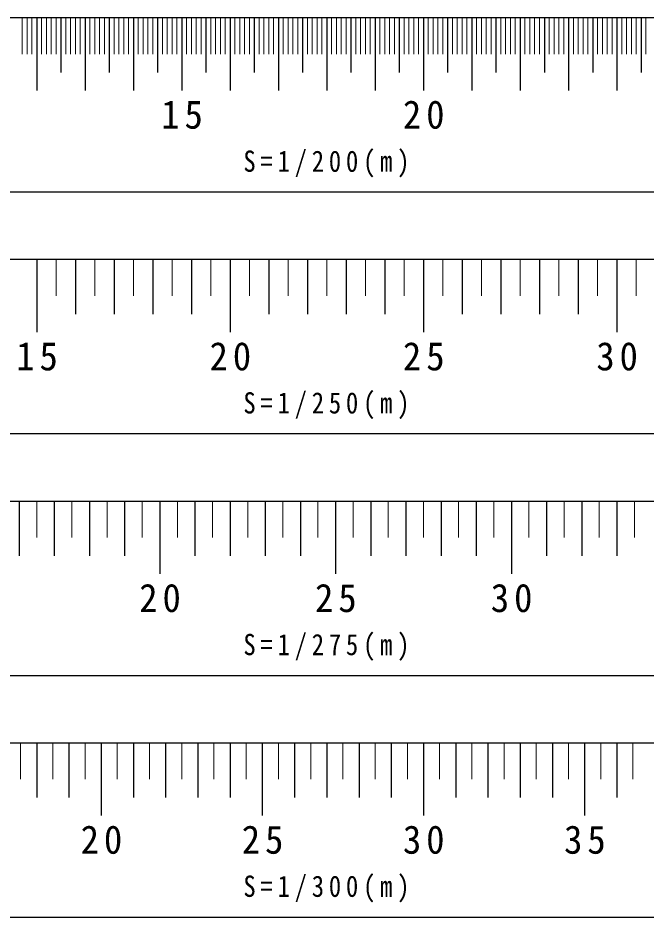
# Model space of a CAD drawing. Units: millimetres on the paper, enlarged 125 times, with parts at other scales. Extents: x -33544 to 34536, y -21689 to 23870.
# Drawn here: x -25661 to -17542, y -12314 to -689 of the extents above; entities that cross this region are included whole.
import ezdxf

# ---------------------------------------------------------------- set-up
doc = ezdxf.new("R2010")
doc.units = ezdxf.units.MM
doc.header["$LTSCALE"] = 125
for name, color, linetype, lineweight in [('4-0', 4, 'Continuous', 13), ('5-0', 7, 'Continuous', 25), ('6-0', 7, 'Continuous', 25), ('7-0', 7, 'Continuous', 25), ('F-0', 7, 'Continuous', 25)]:
    doc.layers.add(name, color=color, linetype=linetype, lineweight=lineweight)
doc.styles.add('ＭＳ 明朝', font='')
doc.styles.get('ＭＳ 明朝').set_extended_font_data('MS Mincho')

msp = doc.modelspace()

# ---------------------------------------------------------------- linework, layer by layer
at = {"layer": '4-0'}
for p, q in [((-25606.3, -689.4), (-25606.3, -1158.2)), ((-25543.8, -689.4), (-25543.8, -1158.2)), ((-25481.3, -689.4), (-25481.3, -1158.2)), ((-25356.3, -689.4), (-25356.3, -1158.2)), ((-25293.8, -689.4), (-25293.8, -1158.2)), ((-25231.3, -689.4), (-25231.3, -1158.2)), ((-25168.8, -689.4), (-25168.8, -1158.2)), ((-25043.8, -689.4), (-25043.8, -1158.2)), ((-24981.3, -689.4), (-24981.3, -1158.2)), ((-24918.8, -689.4), (-24918.8, -1158.2)), ((-24856.3, -689.4), (-24856.3, -1158.2)), ((-24731.3, -689.4), (-24731.3, -1158.2)), ((-24668.8, -689.4), (-24668.8, -1158.2)), ((-24606.3, -689.4), (-24606.3, -1158.2)), ((-24543.8, -689.4), (-24543.8, -1158.2)), ((-24418.8, -689.4), (-24418.8, -1158.2)), ((-24356.3, -689.4), (-24356.3, -1158.2)), ((-24293.8, -689.4), (-24293.8, -1158.2)), ((-24231.3, -689.4), (-24231.3, -1158.2)), ((-24106.3, -689.4), (-24106.3, -1158.2)), ((-24043.8, -689.4), (-24043.8, -1158.2)), ((-23981.3, -689.4), (-23981.3, -1158.2)), ((-23918.8, -689.4), (-23918.8, -1158.2)), ((-23793.8, -689.4), (-23793.8, -1158.2)), ((-23731.3, -689.4), (-23731.3, -1158.2)), ((-23668.8, -689.4), (-23668.8, -1158.2)), ((-23606.3, -689.4), (-23606.3, -1158.2)), ((-23481.3, -689.4), (-23481.3, -1158.2)), ((-23418.8, -689.4), (-23418.8, -1158.2)), ((-23356.3, -689.4), (-23356.3, -1158.2)), ((-23293.8, -689.4), (-23293.8, -1158.2)), ((-23168.8, -689.4), (-23168.8, -1158.2)), ((-23106.3, -689.4), (-23106.3, -1158.2)), ((-23043.8, -689.4), (-23043.8, -1158.2)), ((-22981.3, -689.4), (-22981.3, -1158.2)), ((-22856.3, -689.4), (-22856.3, -1158.2)), ((-22793.8, -689.4), (-22793.8, -1158.2)), ((-22731.3, -689.4), (-22731.3, -1158.2)), ((-22668.8, -689.4), (-22668.8, -1158.2)), ((-22543.8, -689.4), (-22543.8, -1158.2)), ((-22481.3, -689.4), (-22481.3, -1158.2)), ((-22418.8, -689.4), (-22418.8, -1158.2)), ((-22356.3, -689.4), (-22356.3, -1158.2)), ((-22231.3, -689.4), (-22231.3, -1158.2)), ((-22168.8, -689.4), (-22168.8, -1158.2)), ((-22106.3, -689.4), (-22106.3, -1158.2)), ((-22043.8, -689.4), (-22043.8, -1158.2)), ((-21918.8, -689.4), (-21918.8, -1158.2)), ((-21856.3, -689.4), (-21856.3, -1158.2)), ((-21793.8, -689.4), (-21793.8, -1158.2)), ((-21731.3, -689.4), (-21731.3, -1158.2)), ((-21606.3, -689.4), (-21606.3, -1158.2)), ((-21543.8, -689.4), (-21543.8, -1158.2)), ((-21481.3, -689.4), (-21481.3, -1158.2)), ((-21418.8, -689.4), (-21418.8, -1158.2)), ((-21293.8, -689.4), (-21293.8, -1158.2)), ((-21231.3, -689.4), (-21231.3, -1158.2)), ((-21168.8, -689.4), (-21168.8, -1158.2)), ((-21106.3, -689.4), (-21106.3, -1158.2)), ((-20981.3, -689.4), (-20981.3, -1158.2)), ((-20918.8, -689.4), (-20918.8, -1158.2)), ((-20856.3, -689.4), (-20856.3, -1158.2)), ((-20793.8, -689.4), (-20793.8, -1158.2)), ((-20668.8, -689.4), (-20668.8, -1158.2)), ((-20606.3, -689.4), (-20606.3, -1158.2)), ((-20543.8, -689.4), (-20543.8, -1158.2)), ((-20481.3, -689.4), (-20481.3, -1158.2)), ((-20356.3, -689.4), (-20356.3, -1158.2)), ((-20293.8, -689.4), (-20293.8, -1158.2)), ((-20231.3, -689.4), (-20231.3, -1158.2)), ((-20168.8, -689.4), (-20168.8, -1158.2)), ((-20043.8, -689.4), (-20043.8, -1158.2)), ((-19981.3, -689.4), (-19981.3, -1158.2)), ((-19918.8, -689.4), (-19918.8, -1158.2)), ((-19856.3, -689.4), (-19856.3, -1158.2)), ((-19731.3, -689.4), (-19731.3, -1158.2)), ((-19668.8, -689.4), (-19668.8, -1158.2)), ((-19606.3, -689.4), (-19606.3, -1158.2)), ((-19543.8, -689.4), (-19543.8, -1158.2)), ((-19418.8, -689.4), (-19418.8, -1158.2)), ((-19356.3, -689.4), (-19356.3, -1158.2)), ((-19293.8, -689.4), (-19293.8, -1158.2)), ((-19231.3, -689.4), (-19231.3, -1158.2)), ((-19106.3, -689.4), (-19106.3, -1158.2)), ((-19043.8, -689.4), (-19043.8, -1158.2)), ((-18981.3, -689.4), (-18981.3, -1158.2)), ((-18918.8, -689.4), (-18918.8, -1158.2)), ((-18793.8, -689.4), (-18793.8, -1158.2)), ((-18731.3, -689.4), (-18731.3, -1158.2)), ((-18668.8, -689.4), (-18668.8, -1158.2)), ((-18606.3, -689.4), (-18606.3, -1158.2)), ((-18481.3, -689.4), (-18481.3, -1158.2)), ((-18418.8, -689.4), (-18418.8, -1158.2)), ((-18356.3, -689.4), (-18356.3, -1158.2)), ((-18293.8, -689.4), (-18293.8, -1158.2)), ((-18168.8, -689.4), (-18168.8, -1158.2)), ((-18106.3, -689.4), (-18106.3, -1158.2)), ((-18043.8, -689.4), (-18043.8, -1158.2)), ((-17981.3, -689.4), (-17981.3, -1158.2)), ((-17856.3, -689.4), (-17856.3, -1158.2)), ((-17793.8, -689.4), (-17793.8, -1158.2)), ((-17731.3, -689.4), (-17731.3, -1158.2)), ((-17668.8, -689.4), (-17668.8, -1158.2)), ((-17543.8, -689.4), (-17543.8, -1158.2))]:
    msp.add_line(p, q, dxfattribs=at)
at = {"layer": '4-0', "color": 7, "lineweight": 25}
for p, q in [((-25418.8, -689.4), (-25418.8, -1626.9)), ((-25106.3, -689.4), (-25106.3, -1392.5)), ((-24793.8, -689.4), (-24793.8, -1626.9)), ((-24481.3, -689.4), (-24481.3, -1392.5)), ((-24168.8, -689.4), (-24168.8, -1626.9)), ((-23856.3, -689.4), (-23856.3, -1392.5)), ((-23543.8, -689.4), (-23543.8, -1626.9)), ((-23231.3, -689.4), (-23231.3, -1392.5)), ((-22918.8, -689.4), (-22918.8, -1626.9)), ((-22606.3, -689.4), (-22606.3, -1392.5)), ((-22293.8, -689.4), (-22293.8, -1626.9)), ((-21981.3, -689.4), (-21981.3, -1392.5)), ((-21668.8, -689.4), (-21668.8, -1626.9)), ((-21356.3, -689.4), (-21356.3, -1392.5)), ((-21043.8, -689.4), (-21043.8, -1626.9)), ((-20731.3, -689.4), (-20731.3, -1392.5)), ((-20418.8, -689.4), (-20418.8, -1626.9)), ((-20106.3, -689.4), (-20106.3, -1392.5)), ((-19793.8, -689.4), (-19793.8, -1626.9)), ((-19481.3, -689.4), (-19481.3, -1392.5)), ((-19168.8, -689.4), (-19168.8, -1626.9)), ((-18856.3, -689.4), (-18856.3, -1392.5)), ((-18543.8, -689.4), (-18543.8, -1626.9)), ((-18231.3, -689.4), (-18231.3, -1392.5)), ((-17918.8, -689.4), (-17918.8, -1626.9)), ((-17606.3, -689.4), (-17606.3, -1392.5))]:
    msp.add_line(p, q, dxfattribs=at)
at = {"layer": '5-0'}
for p, q in [((-25418.8, -3814.4), (-25418.8, -4751.9)), ((-24918.8, -3814.4), (-24918.8, -4517.5)), ((-24418.8, -3814.4), (-24418.8, -4517.5)), ((-23918.8, -3814.4), (-23918.8, -4517.5)), ((-23418.8, -3814.4), (-23418.8, -4517.5)), ((-22918.8, -3814.4), (-22918.8, -4751.9)), ((-22418.8, -3814.4), (-22418.8, -4517.5)), ((-21918.8, -3814.4), (-21918.8, -4517.5)), ((-21418.8, -3814.4), (-21418.8, -4517.5)), ((-20918.8, -3814.4), (-20918.8, -4517.5)), ((-20418.8, -3814.4), (-20418.8, -4751.9)), ((-19918.8, -3814.4), (-19918.8, -4517.5)), ((-19418.8, -3814.4), (-19418.8, -4517.5)), ((-18918.8, -3814.4), (-18918.8, -4517.5)), ((-18418.8, -3814.4), (-18418.8, -4517.5)), ((-17918.8, -3814.4), (-17918.8, -4751.9))]:
    msp.add_line(p, q, dxfattribs=at)
at = {"layer": '5-0', "color": 4, "lineweight": 13}
for p, q in [((-25168.8, -3814.4), (-25168.8, -4283.2)), ((-24668.8, -3814.4), (-24668.8, -4283.2)), ((-24168.8, -3814.4), (-24168.8, -4283.2)), ((-23668.8, -3814.4), (-23668.8, -4283.2)), ((-23168.8, -3814.4), (-23168.8, -4283.2)), ((-22668.8, -3814.4), (-22668.8, -4283.2)), ((-22168.8, -3814.4), (-22168.8, -4283.2)), ((-21668.8, -3814.4), (-21668.8, -4283.2)), ((-21168.8, -3814.4), (-21168.8, -4283.2)), ((-20668.8, -3814.4), (-20668.8, -4283.2)), ((-20168.8, -3814.4), (-20168.8, -4283.2)), ((-19668.8, -3814.4), (-19668.8, -4283.2)), ((-19168.8, -3814.4), (-19168.8, -4283.2)), ((-18668.8, -3814.4), (-18668.8, -4283.2)), ((-18168.8, -3814.4), (-18168.8, -4283.2)), ((-17668.8, -3814.4), (-17668.8, -4283.2))]:
    msp.add_line(p, q, dxfattribs=at)
at = {"layer": '6-0'}
for p, q in [((-25646.1, -6939.4), (-25646.1, -7642.5)), ((-25191.6, -6939.4), (-25191.6, -7642.5)), ((-24737, -6939.4), (-24737, -7642.5)), ((-24282.5, -6939.4), (-24282.5, -7642.5)), ((-23827.9, -6939.4), (-23827.9, -7876.9)), ((-23373.4, -6939.4), (-23373.4, -7642.5)), ((-22918.8, -6939.4), (-22918.8, -7642.5)), ((-22464.3, -6939.4), (-22464.3, -7642.5)), ((-22009.7, -6939.4), (-22009.7, -7642.5)), ((-21555.2, -6939.4), (-21555.2, -7876.9)), ((-21100.7, -6939.4), (-21100.7, -7642.5)), ((-20646.1, -6939.4), (-20646.1, -7642.5)), ((-20191.6, -6939.4), (-20191.6, -7642.5)), ((-19737, -6939.4), (-19737, -7642.5)), ((-19282.5, -6939.4), (-19282.5, -7876.9)), ((-18827.9, -6939.4), (-18827.9, -7642.5)), ((-18373.4, -6939.4), (-18373.4, -7642.5)), ((-17918.8, -6939.4), (-17918.8, -7642.5))]:
    msp.add_line(p, q, dxfattribs=at)
at = {"layer": '6-0', "color": 4, "lineweight": 13}
for p, q in [((-25418.8, -6939.4), (-25418.8, -7408.2)), ((-24964.3, -6939.4), (-24964.3, -7408.2)), ((-24509.7, -6939.4), (-24509.7, -7408.2)), ((-24055.2, -6939.4), (-24055.2, -7408.2)), ((-23600.7, -6939.4), (-23600.7, -7408.2)), ((-23146.1, -6939.4), (-23146.1, -7408.2)), ((-22691.6, -6939.4), (-22691.6, -7408.2)), ((-22237, -6939.4), (-22237, -7408.2)), ((-21782.5, -6939.4), (-21782.5, -7408.2)), ((-21327.9, -6939.4), (-21327.9, -7408.2)), ((-20873.4, -6939.4), (-20873.4, -7408.2)), ((-20418.8, -6939.4), (-20418.8, -7408.2)), ((-19964.3, -6939.4), (-19964.3, -7408.2)), ((-19509.7, -6939.4), (-19509.7, -7408.2)), ((-19055.2, -6939.4), (-19055.2, -7408.2)), ((-18600.7, -6939.4), (-18600.7, -7408.2)), ((-18146.1, -6939.4), (-18146.1, -7408.2)), ((-17691.6, -6939.4), (-17691.6, -7408.2))]:
    msp.add_line(p, q, dxfattribs=at)
at = {"layer": '7-0', "color": 4, "lineweight": 13}
for p, q in [((-25627.2, -10064.4), (-25627.2, -10533.2)), ((-25210.5, -10064.4), (-25210.5, -10533.2)), ((-24793.8, -10064.4), (-24793.8, -10533.2)), ((-24377.2, -10064.4), (-24377.2, -10533.2)), ((-23960.5, -10064.4), (-23960.5, -10533.2)), ((-23543.8, -10064.4), (-23543.8, -10533.2)), ((-23127.2, -10064.4), (-23127.2, -10533.2)), ((-22710.5, -10064.4), (-22710.5, -10533.2)), ((-22293.8, -10064.4), (-22293.8, -10533.2)), ((-21877.2, -10064.4), (-21877.2, -10533.2)), ((-21460.5, -10064.4), (-21460.5, -10533.2)), ((-21043.8, -10064.4), (-21043.8, -10533.2)), ((-20627.2, -10064.4), (-20627.2, -10533.2)), ((-20210.5, -10064.4), (-20210.5, -10533.2)), ((-19793.8, -10064.4), (-19793.8, -10533.2)), ((-19377.2, -10064.4), (-19377.2, -10533.2)), ((-18960.5, -10064.4), (-18960.5, -10533.2)), ((-18543.8, -10064.4), (-18543.8, -10533.2)), ((-18127.2, -10064.4), (-18127.2, -10533.2)), ((-17710.5, -10064.4), (-17710.5, -10533.2))]:
    msp.add_line(p, q, dxfattribs=at)
at = {"layer": '7-0'}
for p, q in [((-25418.8, -10064.4), (-25418.8, -10767.5)), ((-25002.2, -10064.4), (-25002.2, -10767.5)), ((-24585.5, -10064.4), (-24585.5, -11001.9)), ((-24168.8, -10064.4), (-24168.8, -10767.5)), ((-23752.2, -10064.4), (-23752.2, -10767.5)), ((-23335.5, -10064.4), (-23335.5, -10767.5)), ((-22918.8, -10064.4), (-22918.8, -10767.5)), ((-22502.2, -10064.4), (-22502.2, -11001.9)), ((-22085.5, -10064.4), (-22085.5, -10767.5)), ((-21668.8, -10064.4), (-21668.8, -10767.5)), ((-21252.2, -10064.4), (-21252.2, -10767.5)), ((-20835.5, -10064.4), (-20835.5, -10767.5)), ((-20418.8, -10064.4), (-20418.8, -11001.9)), ((-20002.2, -10064.4), (-20002.2, -10767.5)), ((-19585.5, -10064.4), (-19585.5, -10767.5)), ((-19168.8, -10064.4), (-19168.8, -10767.5)), ((-18752.2, -10064.4), (-18752.2, -10767.5)), ((-18335.5, -10064.4), (-18335.5, -11001.9)), ((-17918.8, -10064.4), (-17918.8, -10767.5))]:
    msp.add_line(p, q, dxfattribs=at)
at = {"layer": 'F-0'}
for p, q in [((-9793.8, -689.4), (-33543.8, -689.4)), ((-9793.8, -3814.4), (-33543.8, -3814.4)), ((-9793.8, -6939.4), (-33543.8, -6939.4)), ((-9793.8, -10064.4), (-33543.8, -10064.4))]:
    msp.add_line(p, q, dxfattribs=at)
for points in [[(-33543.8, -689.4), (-33543.8, -2939.4), (-9793.8, -2939.4)], [(-33543.8, -3814.4), (-33543.8, -6064.4), (-9793.8, -6064.4)], [(-33543.8, -6939.4), (-33543.8, -9189.4), (-9793.8, -9189.4)], [(-33543.8, -10064.4), (-33543.8, -12314.4), (-9793.8, -12314.4)]]:
    msp.add_lwpolyline(points, dxfattribs=at)

# ---------------------------------------------------------------- texts
at = {"layer": '4-0', "color": 3, "char_height": 366.6, "attachment_point": 7, "style": 'ＭＳ 明朝'}
for s, insert in [('\\T1.27;\\W0.95;15', (-23809.5, -2126.9)), ('\\T1.27;\\W0.95;20', (-20684.5, -2126.9))]:
    msp.add_mtext(s, dxfattribs=dict(at, insert=insert))
at = {"layer": '5-0', "color": 3, "char_height": 366.6, "attachment_point": 7, "style": 'ＭＳ 明朝'}
for s, insert in [('\\T1.27;\\W0.95;15', (-25684.5, -5251.9)), ('\\T1.27;\\W0.95;20', (-23184.5, -5251.9)), ('\\T1.27;\\W0.95;25', (-20684.5, -5251.9)), ('\\T1.27;\\W0.95;30', (-18184.5, -5251.9))]:
    msp.add_mtext(s, dxfattribs=dict(at, insert=insert))
at = {"layer": '6-0', "color": 3, "char_height": 366.6, "attachment_point": 7, "style": 'ＭＳ 明朝'}
for s, insert in [('\\T1.27;\\W0.95;20', (-24093.6, -8376.9)), ('\\T1.27;\\W0.95;25', (-21820.8, -8376.9)), ('\\T1.27;\\W0.95;30', (-19548.1, -8376.9))]:
    msp.add_mtext(s, dxfattribs=dict(at, insert=insert))
at = {"layer": '7-0', "color": 3, "char_height": 366.6, "attachment_point": 7, "style": 'ＭＳ 明朝'}
for s, insert in [('\\T1.27;\\W0.95;20', (-24851.1, -11501.9)), ('\\T1.27;\\W0.95;25', (-22767.8, -11501.9)), ('\\T1.27;\\W0.95;30', (-20684.5, -11501.9)), ('\\T1.27;\\W0.95;35', (-18601.1, -11501.9))]:
    msp.add_mtext(s, dxfattribs=dict(at, insert=insert))
at = {"layer": 'F-0', "char_height": 274.9, "attachment_point": 7, "style": 'ＭＳ 明朝'}
for s, insert in [('\\T1.39;\\W0.85;S=1/200(m)', (-22747, -2751.9)), ('\\T1.39;\\W0.85;S=1/250(m)', (-22747, -5876.9)), ('\\T1.39;\\W0.85;S=1/275(m)', (-22747, -9001.9)), ('\\T1.39;\\W0.85;S=1/300(m)', (-22747, -12126.9))]:
    msp.add_mtext(s, dxfattribs=dict(at, insert=insert))

doc.saveas('drawing.dxf')
